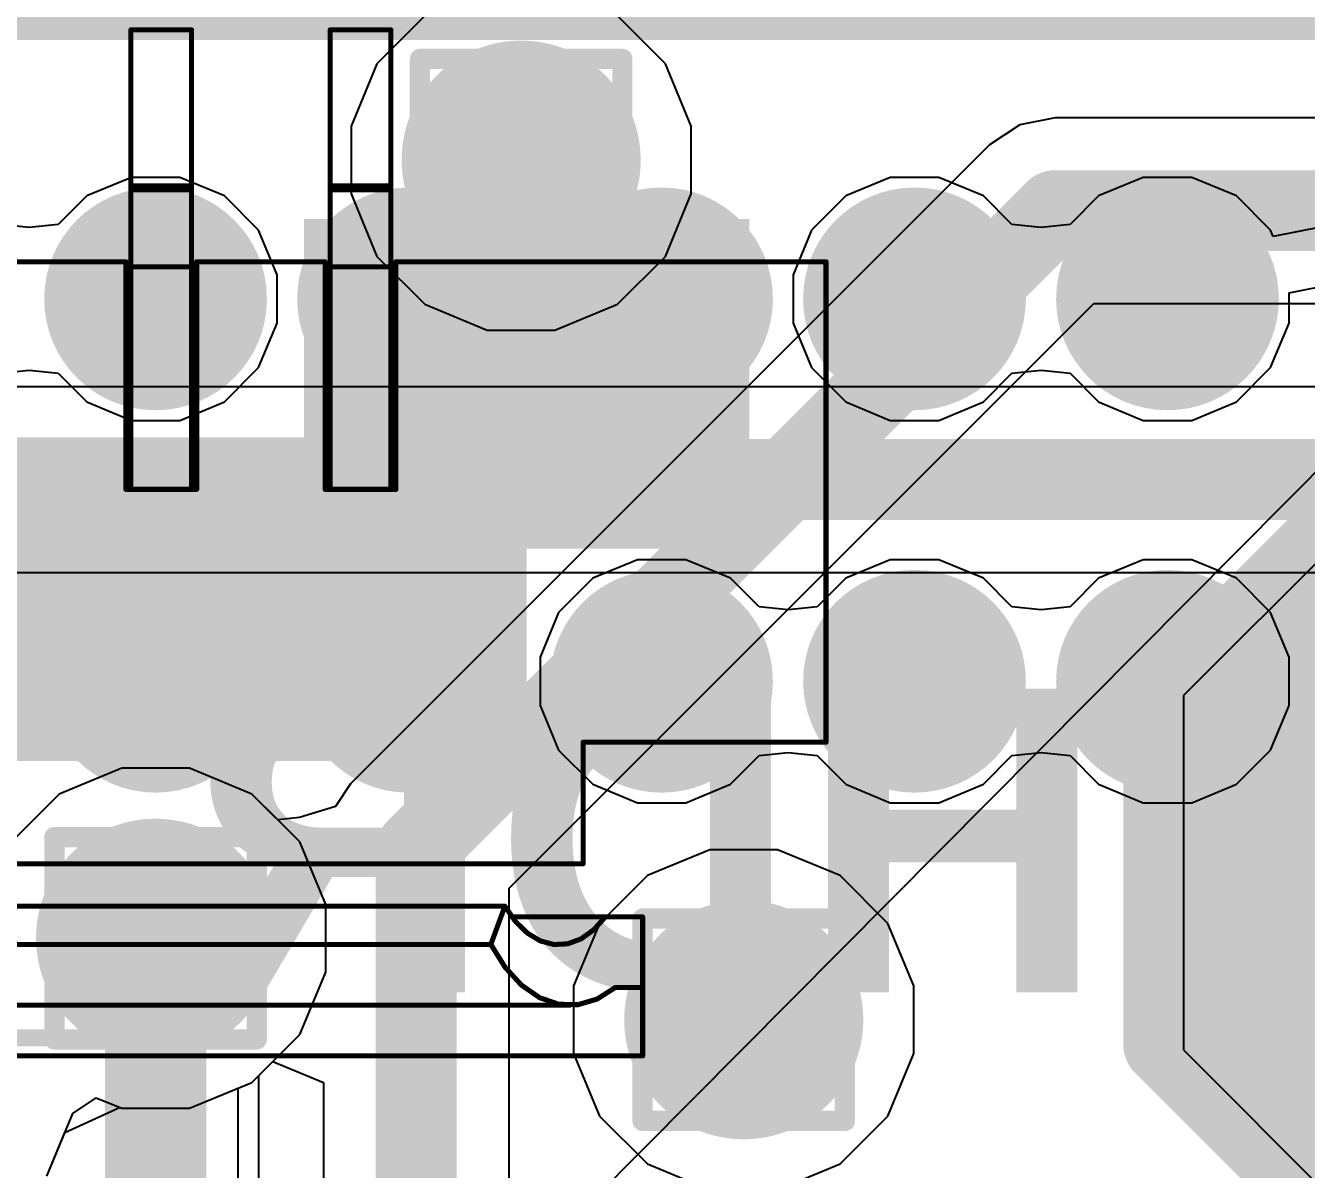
# Model space of a CAD drawing. Header units: inches. Extents: x -6 to 5433, y -4 to 5447.
# Drawn here: x 21.652 to 24.867, y 1.751 to 4.623 of the extents above; entities that cross this region are included whole.
import ezdxf

# ---------------------------------------------------------------- set-up
doc = ezdxf.new("R2010")
doc.units = ezdxf.units.IN
for name, color, linetype in [('Bottom Layer', 5, 'Continuous'), ('Bottom Overlay', 54, 'Continuous'), ('Bottom Paste', 16, 'Continuous'), ('Bottom Solder', 6, 'Continuous'), ('Drill Drawing', 1, 'Continuous'), ('Ground', 16, 'Continuous'), ('Mechanical 4', 56, 'Continuous'), ('Power', 76, 'Continuous'), ('Top Layer', 1, 'Continuous'), ('Top Overlay', 2, 'Continuous'), ('Top Paste', 8, 'Continuous'), ('Top Solder', 216, 'Continuous'), ('Via Holes', 16, 'Continuous')]:
    doc.layers.add(name, color=color, linetype=linetype)
doc.styles.add('Arial_Bold', font='', dxfattribs={"height": 0.2})
doc.styles.get('Arial_Bold').set_extended_font_data('Arial', bold=True)

# ---------------------------------------------------------------- blocks, each defined once
blk = doc.blocks.new('T__________B_20')
at = {"layer": 'Bottom Layer'}
blk.add_hatch(color=5, dxfattribs=at).paths.add_polyline_path([(0.381, 0.762), (-0.381, 0.762), (-0.762, 0.381), (-0.762, -0.381), (-0.381, -0.762), (0.381, -0.762), (0.762, -0.381), (0.762, 0.381)])
at = {"layer": 'Bottom Paste'}
blk.add_hatch(color=16, dxfattribs=at).paths.add_polyline_path([(0.381, 0.762), (-0.381, 0.762), (-0.762, 0.381), (-0.762, -0.381), (-0.381, -0.762), (0.381, -0.762), (0.762, -0.381), (0.762, 0.381)])
at = {"layer": 'Bottom Solder'}
blk.add_hatch(color=6, dxfattribs=at).paths.add_polyline_path([(0.4318, 0.8636), (-0.4318, 0.8636), (-0.8636, 0.4318), (-0.8636, -0.4318), (-0.4318, -0.8636), (0.4318, -0.8636), (0.8636, -0.4318), (0.8636, 0.4318)])
at = {"layer": 'Bottom Overlay'}
for points in [[(-0.9398, 0.4318, 0.2, 0.2, 0), (-0.4318, 0.9398, 0.2, 0.2, 0)], [(0.4318, 0.9398, 0.2, 0.2, 0), (-0.4318, 0.9398, 0.2, 0.2, 0)], [(0.9398, 0.4318, 0.2, 0.2, 0), (0.4318, 0.9398, 0.2, 0.2, 0)], [(-0.9398, -0.4318, 0.2, 0.2, 0), (-0.9398, 0.4318, 0.2, 0.2, 0)], [(0.9398, -0.4318, 0.2, 0.2, 0), (0.9398, 0.4318, 0.2, 0.2, 0)], [(-0.4318, -0.9398, 0.2, 0.2, 0), (-0.9398, -0.4318, 0.2, 0.2, 0)], [(0.4318, -0.9398, 0.2, 0.2, 0), (0.9398, -0.4318, 0.2, 0.2, 0)], [(0.4318, -0.9398, 0.2, 0.2, 0), (-0.4318, -0.9398, 0.2, 0.2, 0)]]:
    blk.add_lwpolyline(points, format="xyseb", dxfattribs=at)
for points in [[(-0.4818, 0.9398, 0.1, 0.1, 1), (-0.3818, 0.9398, 0.1, 0.1, 1)], [(-0.4818, 0.9398, 0.1, 0.1, 1), (-0.3818, 0.9398, 0.1, 0.1, 1)], [(0.3818, 0.9398, 0.1, 0.1, 1), (0.4818, 0.9398, 0.1, 0.1, 1)], [(0.3818, 0.9398, 0.1, 0.1, 1), (0.4818, 0.9398, 0.1, 0.1, 1)], [(-0.9898, 0.4318, 0.1, 0.1, 1), (-0.8898, 0.4318, 0.1, 0.1, 1)], [(-0.9898, 0.4318, 0.1, 0.1, 1), (-0.8898, 0.4318, 0.1, 0.1, 1)], [(0.8898, 0.4318, 0.1, 0.1, 1), (0.9898, 0.4318, 0.1, 0.1, 1)], [(0.8898, 0.4318, 0.1, 0.1, 1), (0.9898, 0.4318, 0.1, 0.1, 1)], [(-0.9898, -0.4318, 0.1, 0.1, 1), (-0.8898, -0.4318, 0.1, 0.1, 1)], [(-0.9898, -0.4318, 0.1, 0.1, 1), (-0.8898, -0.4318, 0.1, 0.1, 1)], [(0.8898, -0.4318, 0.1, 0.1, 1), (0.9898, -0.4318, 0.1, 0.1, 1)], [(0.8898, -0.4318, 0.1, 0.1, 1), (0.9898, -0.4318, 0.1, 0.1, 1)], [(-0.4818, -0.9398, 0.1, 0.1, 1), (-0.3818, -0.9398, 0.1, 0.1, 1)], [(-0.4818, -0.9398, 0.1, 0.1, 1), (-0.3818, -0.9398, 0.1, 0.1, 1)], [(0.3818, -0.9398, 0.1, 0.1, 1), (0.4818, -0.9398, 0.1, 0.1, 1)], [(0.3818, -0.9398, 0.1, 0.1, 1), (0.4818, -0.9398, 0.1, 0.1, 1)]]:
    blk.add_lwpolyline(points, format="xyseb", close=True, dxfattribs=at)
blk = doc.blocks.new('TL3340AF160QG_B_50')
at = {"layer": 'Bottom Solder'}
blk.add_line((0.7722, -1.9528), (-5410.5359, -5449.3121), dxfattribs=at)
blk = doc.blocks.new('ADM6_30_01_5_L_4_2_A_TR_155')
at = {"layer": 'Top Layer'}
h = blk.add_hatch(color=1, dxfattribs=at)
edge = h.paths.add_edge_path()
edge.add_arc((-9.2075, -0.79), 0.178, 0, 360)
h = blk.add_hatch(color=1, dxfattribs=at)
edge = h.paths.add_edge_path()
edge.add_arc((-8.5725, -0.79), 0.178, 0, 360)
h = blk.add_hatch(color=1, dxfattribs=at)
edge = h.paths.add_edge_path()
edge.add_arc((-7.9375, -0.79), 0.178, 0, 360)
h = blk.add_hatch(color=1, dxfattribs=at)
edge = h.paths.add_edge_path()
edge.add_arc((-7.3025, -0.79), 0.178, 0, 360)
h = blk.add_hatch(color=1, dxfattribs=at)
edge = h.paths.add_edge_path()
edge.add_arc((-6.6675, -0.79), 0.178, 0, 360)
h = blk.add_hatch(color=1, dxfattribs=at)
edge = h.paths.add_edge_path()
edge.add_arc((-9.2075, -1.75), 0.178, 0, 360)
h = blk.add_hatch(color=1, dxfattribs=at)
edge = h.paths.add_edge_path()
edge.add_arc((-8.5725, -1.75), 0.178, 0, 360)
h = blk.add_hatch(color=1, dxfattribs=at)
edge = h.paths.add_edge_path()
edge.add_arc((-7.9375, -1.75), 0.178, 0, 360)
h = blk.add_hatch(color=1, dxfattribs=at)
edge = h.paths.add_edge_path()
edge.add_arc((-7.3025, -1.75), 0.178, 0, 360)
h = blk.add_hatch(color=1, dxfattribs=at)
edge = h.paths.add_edge_path()
edge.add_arc((-6.6675, -1.75), 0.178, 0, 360)
at = {"layer": 'Top Paste'}
h = blk.add_hatch(color=8, dxfattribs=at)
edge = h.paths.add_edge_path()
edge.add_arc((-9.2075, -0.79), 0.178, 0, 360)
h = blk.add_hatch(color=8, dxfattribs=at)
edge = h.paths.add_edge_path()
edge.add_arc((-8.5725, -0.79), 0.178, 0, 360)
h = blk.add_hatch(color=8, dxfattribs=at)
edge = h.paths.add_edge_path()
edge.add_arc((-7.9375, -0.79), 0.178, 0, 360)
h = blk.add_hatch(color=8, dxfattribs=at)
edge = h.paths.add_edge_path()
edge.add_arc((-7.3025, -0.79), 0.178, 0, 360)
h = blk.add_hatch(color=8, dxfattribs=at)
edge = h.paths.add_edge_path()
edge.add_arc((-6.6675, -0.79), 0.178, 0, 360)
h = blk.add_hatch(color=8, dxfattribs=at)
edge = h.paths.add_edge_path()
edge.add_arc((-9.2075, -1.75), 0.178, 0, 360)
h = blk.add_hatch(color=8, dxfattribs=at)
edge = h.paths.add_edge_path()
edge.add_arc((-8.5725, -1.75), 0.178, 0, 360)
h = blk.add_hatch(color=8, dxfattribs=at)
edge = h.paths.add_edge_path()
edge.add_arc((-7.9375, -1.75), 0.178, 0, 360)
h = blk.add_hatch(color=8, dxfattribs=at)
edge = h.paths.add_edge_path()
edge.add_arc((-7.3025, -1.75), 0.178, 0, 360)
h = blk.add_hatch(color=8, dxfattribs=at)
edge = h.paths.add_edge_path()
edge.add_arc((-6.6675, -1.75), 0.178, 0, 360)
at = {"layer": 'Top Solder'}
h = blk.add_hatch(color=216, dxfattribs=at)
edge = h.paths.add_edge_path()
edge.add_arc((-9.2075, -0.79), 0.2796, 0, 360)
h = blk.add_hatch(color=216, dxfattribs=at)
edge = h.paths.add_edge_path()
edge.add_arc((-8.5725, -0.79), 0.2796, 0, 360)
h = blk.add_hatch(color=216, dxfattribs=at)
edge = h.paths.add_edge_path()
edge.add_arc((-7.9375, -0.79), 0.2796, 0, 360)
h = blk.add_hatch(color=216, dxfattribs=at)
edge = h.paths.add_edge_path()
edge.add_arc((-7.3025, -0.79), 0.2796, 0, 360)
h = blk.add_hatch(color=216, dxfattribs=at)
edge = h.paths.add_edge_path()
edge.add_arc((-6.6675, -0.79), 0.2796, 0, 360)
h = blk.add_hatch(color=216, dxfattribs=at)
edge = h.paths.add_edge_path()
edge.add_arc((-9.2075, -1.75), 0.2796, 0, 360)
h = blk.add_hatch(color=216, dxfattribs=at)
edge = h.paths.add_edge_path()
edge.add_arc((-8.5725, -1.75), 0.2796, 0, 360)
h = blk.add_hatch(color=216, dxfattribs=at)
edge = h.paths.add_edge_path()
edge.add_arc((-7.9375, -1.75), 0.2796, 0, 360)
h = blk.add_hatch(color=216, dxfattribs=at)
edge = h.paths.add_edge_path()
edge.add_arc((-7.3025, -1.75), 0.2796, 0, 360)
h = blk.add_hatch(color=216, dxfattribs=at)
edge = h.paths.add_edge_path()
edge.add_arc((-6.6675, -1.75), 0.2796, 0, 360)
at = {"layer": 'Top Overlay'}
blk.add_lwpolyline([(11.885, -2.5, 0.2, 0.2, 0), (-11.885, -2.5, 0.2, 0.2, 0)], format="xyseb", dxfattribs=at)

msp = doc.modelspace()

# ---------------------------------------------------------------- hatches: boundary and pattern name
at = {"layer": 'Bottom Layer'}
h = msp.add_hatch(color=5, dxfattribs=at)
edge = h.paths.add_edge_path()
edge.add_arc((22.8957, 4.2851), 0.3, 0, 360)
h = msp.add_hatch(color=5, dxfattribs=at)
edge = h.paths.add_edge_path()
edge.add_arc((21.9781, 2.3316), 0.3, 0, 360)
h = msp.add_hatch(color=5, dxfattribs=at)
edge = h.paths.add_edge_path()
edge.add_arc((23.4545, 2.1269), 0.3, 0, 360)
at = {"layer": 'Ground'}
h = msp.add_hatch(color=16, dxfattribs=at)
edge = h.paths.add_edge_path()
edge.add_arc((22.8957, 4.2851), 0.3, 0, 360)
h = msp.add_hatch(color=16, dxfattribs=at)
edge = h.paths.add_edge_path()
edge.add_arc((21.9781, 2.3316), 0.3, 0, 360)
h = msp.add_hatch(color=16, dxfattribs=at)
edge = h.paths.add_edge_path()
edge.add_arc((23.4545, 2.1269), 0.3, 0, 360)
at = {"layer": 'Power'}
h = msp.add_hatch(color=76, dxfattribs=at)
edge = h.paths.add_edge_path()
edge.add_arc((22.8957, 4.2851), 0.3, 0, 360)
h = msp.add_hatch(color=76, dxfattribs=at)
edge = h.paths.add_edge_path()
edge.add_arc((21.9781, 2.3316), 0.3, 0, 360)
h = msp.add_hatch(color=76, dxfattribs=at)
edge = h.paths.add_edge_path()
edge.add_arc((23.4545, 2.1269), 0.3, 0, 360)
at = {"layer": 'Top Layer'}
h = msp.add_hatch(color=1, dxfattribs=at)
edge = h.paths.add_edge_path()
edge.add_arc((22.8957, 4.2851), 0.3, 0, 360)
for points in [[(22.3509, 3.3096), (23.4685, 3.3096), (23.4685, 4.1373), (22.3509, 4.1373)], [(21.0809, 2.7762), (22.9097, 2.7762), (22.9097, 3.589), (21.0809, 3.589)]]:
    msp.add_hatch(color=1, dxfattribs=at).paths.add_polyline_path(points)
h = msp.add_hatch(color=1, dxfattribs=at)
edge = h.paths.add_edge_path()
edge.add_arc((21.9781, 2.3316), 0.3, 0, 360)
h = msp.add_hatch(color=1, dxfattribs=at)
edge = h.paths.add_edge_path()
edge.add_arc((23.4545, 2.1269), 0.3, 0, 360)
at = {"layer": 'Via Holes'}
h = msp.add_hatch(color=7, dxfattribs=at)
edge = h.paths.add_edge_path()
edge.add_arc((22.8957, 4.2851), 0.15, 0, 360)
h = msp.add_hatch(color=7, dxfattribs=at)
edge = h.paths.add_edge_path()
edge.add_arc((21.9781, 2.3316), 0.15, 0, 360)
h = msp.add_hatch(color=7, dxfattribs=at)
edge = h.paths.add_edge_path()
edge.add_arc((23.4545, 2.1269), 0.15, 0, 360)

# ---------------------------------------------------------------- linework, layer by layer
at = {"layer": 'Bottom Layer'}
for p, q in [((24.1473, 4.3735), (24.0717, 4.323)), ((24.2365, 4.3912), (24.1473, 4.3735)), ((24.9717, 4.3912), (24.2365, 4.3912)), ((24.0717, 4.323), (22.4677, 2.719)), ((22.8656, 2.4576), (24.333, 3.9251)), ((24.333, 3.9251), (24.9717, 3.9251)), ((25.0024, 3.3851), (24.5579, 2.9406)), ((24.5579, 2.9406), (24.5579, 2.0516)), ((21.8932, 2.7586), (21.7362, 2.6936)), ((22.063, 2.7586), (21.8932, 2.7586)), ((22.22, 2.6936), (22.063, 2.7586)), ((22.4677, 2.719), (22.4301, 2.6627)), ((21.7362, 2.6936), (21.6161, 2.5735)), ((22.2848, 2.6288), (22.22, 2.6936)), ((22.4301, 2.6627), (22.3393, 2.6348)), ((22.3393, 2.6348), (22.2848, 2.6288)), ((22.8656, 1.5933), (22.8656, 2.4576)), ((24.5579, 2.0516), (25.0024, 1.6071)), ((22.22, 1.9696), (22.2725, 2.0221)), ((22.2725, 2.0221), (22.3995, 1.9695)), ((22.063, 1.9046), (22.22, 1.9696)), ((22.3995, 1.9695), (22.3995, 1.7163)), ((21.7701, 1.8914), (21.8294, 1.931)), ((21.8294, 1.931), (21.8932, 1.9046)), ((21.8932, 1.9046), (22.063, 1.9046)), ((21.7051, 1.7345), (21.7701, 1.8914))]:
    msp.add_line(p, q, dxfattribs=at)
for points in [[(22.6325, 2.5542, 0.2032, 0.2032, 0), (24.2365, 4.1581, 0.2032, 0.2032, 0)], [(24.2365, 4.1581, 0.2032, 0.2032, 0), (25.3374, 4.1581, 0.2032, 0.2032, 0)], [(22.6325, 1.2775, 0.2032, 0.2032, 0), (22.6325, 2.5542, 0.2032, 0.2032, 0)]]:
    msp.add_lwpolyline(points, format="xyseb", dxfattribs=at)
for points in [[(24.1857, 4.1581, 0.1016, 0.1016, 1), (24.2873, 4.1581, 0.1016, 0.1016, 1)], [(24.1857, 4.1581, 0.1016, 0.1016, 1), (24.2873, 4.1581, 0.1016, 0.1016, 1)], [(22.5817, 2.5542, 0.1016, 0.1016, 1), (22.6833, 2.5542, 0.1016, 0.1016, 1)], [(22.5817, 2.5542, 0.1016, 0.1016, 1), (22.6833, 2.5542, 0.1016, 0.1016, 1)]]:
    msp.add_lwpolyline(points, format="xyseb", close=True, dxfattribs=at)
at = {"layer": 'Drill Drawing'}
for points in [[(22.6417, 4.5391, 0.0508, 0.0508, 0), (23.1497, 4.5391, 0.0508, 0.0508, 0)], [(22.6417, 4.0311, 0.0508, 0.0508, 0), (22.6417, 4.5391, 0.0508, 0.0508, 0)], [(23.1497, 4.0311, 0.0508, 0.0508, 0), (23.1497, 4.5391, 0.0508, 0.0508, 0)], [(22.7433, 4.4375, 0.0508, 0.0508, 0), (23.0481, 4.4375, 0.0508, 0.0508, 0)], [(22.7433, 4.1327, 0.0508, 0.0508, 0), (22.7433, 4.4375, 0.0508, 0.0508, 0)], [(23.0481, 4.1327, 0.0508, 0.0508, 0), (23.0481, 4.4375, 0.0508, 0.0508, 0)], [(22.7433, 4.1327, 0.0508, 0.0508, 0), (23.0481, 4.1327, 0.0508, 0.0508, 0)], [(22.6417, 4.0311, 0.0508, 0.0508, 0), (23.1497, 4.0311, 0.0508, 0.0508, 0)], [(21.7241, 2.5856, 0.0508, 0.0508, 0), (22.2321, 2.5856, 0.0508, 0.0508, 0)], [(21.7241, 2.0776, 0.0508, 0.0508, 0), (21.7241, 2.5856, 0.0508, 0.0508, 0)], [(22.2321, 2.0776, 0.0508, 0.0508, 0), (22.2321, 2.5856, 0.0508, 0.0508, 0)], [(21.8257, 2.484, 0.0508, 0.0508, 0), (22.1305, 2.484, 0.0508, 0.0508, 0)], [(21.8257, 2.1792, 0.0508, 0.0508, 0), (21.8257, 2.484, 0.0508, 0.0508, 0)], [(22.1305, 2.1792, 0.0508, 0.0508, 0), (22.1305, 2.484, 0.0508, 0.0508, 0)], [(23.2005, 2.3809, 0.0508, 0.0508, 0), (23.7085, 2.3809, 0.0508, 0.0508, 0)], [(23.2005, 1.8729, 0.0508, 0.0508, 0), (23.2005, 2.3809, 0.0508, 0.0508, 0)], [(23.7085, 1.8729, 0.0508, 0.0508, 0), (23.7085, 2.3809, 0.0508, 0.0508, 0)], [(23.3021, 2.2793, 0.0508, 0.0508, 0), (23.6069, 2.2793, 0.0508, 0.0508, 0)], [(23.3021, 1.9745, 0.0508, 0.0508, 0), (23.3021, 2.2793, 0.0508, 0.0508, 0)], [(23.6069, 1.9745, 0.0508, 0.0508, 0), (23.6069, 2.2793, 0.0508, 0.0508, 0)], [(21.8257, 2.1792, 0.0508, 0.0508, 0), (22.1305, 2.1792, 0.0508, 0.0508, 0)], [(21.7241, 2.0776, 0.0508, 0.0508, 0), (22.2321, 2.0776, 0.0508, 0.0508, 0)], [(23.3021, 1.9745, 0.0508, 0.0508, 0), (23.6069, 1.9745, 0.0508, 0.0508, 0)], [(23.2005, 1.8729, 0.0508, 0.0508, 0), (23.7085, 1.8729, 0.0508, 0.0508, 0)]]:
    msp.add_lwpolyline(points, format="xyseb", dxfattribs=at)
for points in [[(22.629, 4.5391, 0.0254, 0.0254, 1), (22.6544, 4.5391, 0.0254, 0.0254, 1)], [(22.629, 4.5391, 0.0254, 0.0254, 1), (22.6544, 4.5391, 0.0254, 0.0254, 1)], [(23.137, 4.5391, 0.0254, 0.0254, 1), (23.1624, 4.5391, 0.0254, 0.0254, 1)], [(23.137, 4.5391, 0.0254, 0.0254, 1), (23.1624, 4.5391, 0.0254, 0.0254, 1)], [(22.7306, 4.4375, 0.0254, 0.0254, 1), (22.756, 4.4375, 0.0254, 0.0254, 1)], [(22.7306, 4.4375, 0.0254, 0.0254, 1), (22.756, 4.4375, 0.0254, 0.0254, 1)], [(23.0354, 4.4375, 0.0254, 0.0254, 1), (23.0608, 4.4375, 0.0254, 0.0254, 1)], [(23.0354, 4.4375, 0.0254, 0.0254, 1), (23.0608, 4.4375, 0.0254, 0.0254, 1)], [(22.7306, 4.1327, 0.0254, 0.0254, 1), (22.756, 4.1327, 0.0254, 0.0254, 1)], [(22.7306, 4.1327, 0.0254, 0.0254, 1), (22.756, 4.1327, 0.0254, 0.0254, 1)], [(23.0354, 4.1327, 0.0254, 0.0254, 1), (23.0608, 4.1327, 0.0254, 0.0254, 1)], [(23.0354, 4.1327, 0.0254, 0.0254, 1), (23.0608, 4.1327, 0.0254, 0.0254, 1)], [(22.629, 4.0311, 0.0254, 0.0254, 1), (22.6544, 4.0311, 0.0254, 0.0254, 1)], [(22.629, 4.0311, 0.0254, 0.0254, 1), (22.6544, 4.0311, 0.0254, 0.0254, 1)], [(23.137, 4.0311, 0.0254, 0.0254, 1), (23.1624, 4.0311, 0.0254, 0.0254, 1)], [(23.137, 4.0311, 0.0254, 0.0254, 1), (23.1624, 4.0311, 0.0254, 0.0254, 1)], [(21.7114, 2.5856, 0.0254, 0.0254, 1), (21.7368, 2.5856, 0.0254, 0.0254, 1)], [(21.7114, 2.5856, 0.0254, 0.0254, 1), (21.7368, 2.5856, 0.0254, 0.0254, 1)], [(22.2194, 2.5856, 0.0254, 0.0254, 1), (22.2448, 2.5856, 0.0254, 0.0254, 1)], [(22.2194, 2.5856, 0.0254, 0.0254, 1), (22.2448, 2.5856, 0.0254, 0.0254, 1)], [(21.813, 2.484, 0.0254, 0.0254, 1), (21.8384, 2.484, 0.0254, 0.0254, 1)], [(21.813, 2.484, 0.0254, 0.0254, 1), (21.8384, 2.484, 0.0254, 0.0254, 1)], [(22.1178, 2.484, 0.0254, 0.0254, 1), (22.1432, 2.484, 0.0254, 0.0254, 1)], [(22.1178, 2.484, 0.0254, 0.0254, 1), (22.1432, 2.484, 0.0254, 0.0254, 1)], [(23.1878, 2.3809, 0.0254, 0.0254, 1), (23.2132, 2.3809, 0.0254, 0.0254, 1)], [(23.1878, 2.3809, 0.0254, 0.0254, 1), (23.2132, 2.3809, 0.0254, 0.0254, 1)], [(23.6958, 2.3809, 0.0254, 0.0254, 1), (23.7212, 2.3809, 0.0254, 0.0254, 1)], [(23.6958, 2.3809, 0.0254, 0.0254, 1), (23.7212, 2.3809, 0.0254, 0.0254, 1)], [(23.2894, 2.2793, 0.0254, 0.0254, 1), (23.3148, 2.2793, 0.0254, 0.0254, 1)], [(23.2894, 2.2793, 0.0254, 0.0254, 1), (23.3148, 2.2793, 0.0254, 0.0254, 1)], [(23.5942, 2.2793, 0.0254, 0.0254, 1), (23.6196, 2.2793, 0.0254, 0.0254, 1)], [(23.5942, 2.2793, 0.0254, 0.0254, 1), (23.6196, 2.2793, 0.0254, 0.0254, 1)], [(21.813, 2.1792, 0.0254, 0.0254, 1), (21.8384, 2.1792, 0.0254, 0.0254, 1)], [(21.813, 2.1792, 0.0254, 0.0254, 1), (21.8384, 2.1792, 0.0254, 0.0254, 1)], [(22.1178, 2.1792, 0.0254, 0.0254, 1), (22.1432, 2.1792, 0.0254, 0.0254, 1)], [(22.1178, 2.1792, 0.0254, 0.0254, 1), (22.1432, 2.1792, 0.0254, 0.0254, 1)], [(21.7114, 2.0776, 0.0254, 0.0254, 1), (21.7368, 2.0776, 0.0254, 0.0254, 1)], [(21.7114, 2.0776, 0.0254, 0.0254, 1), (21.7368, 2.0776, 0.0254, 0.0254, 1)], [(22.2194, 2.0776, 0.0254, 0.0254, 1), (22.2448, 2.0776, 0.0254, 0.0254, 1)], [(22.2194, 2.0776, 0.0254, 0.0254, 1), (22.2448, 2.0776, 0.0254, 0.0254, 1)], [(23.2894, 1.9745, 0.0254, 0.0254, 1), (23.3148, 1.9745, 0.0254, 0.0254, 1)], [(23.2894, 1.9745, 0.0254, 0.0254, 1), (23.3148, 1.9745, 0.0254, 0.0254, 1)], [(23.5942, 1.9745, 0.0254, 0.0254, 1), (23.6196, 1.9745, 0.0254, 0.0254, 1)], [(23.5942, 1.9745, 0.0254, 0.0254, 1), (23.6196, 1.9745, 0.0254, 0.0254, 1)], [(23.1878, 1.8729, 0.0254, 0.0254, 1), (23.2132, 1.8729, 0.0254, 0.0254, 1)], [(23.1878, 1.8729, 0.0254, 0.0254, 1), (23.2132, 1.8729, 0.0254, 0.0254, 1)], [(23.6958, 1.8729, 0.0254, 0.0254, 1), (23.7212, 1.8729, 0.0254, 0.0254, 1)], [(23.6958, 1.8729, 0.0254, 0.0254, 1), (23.7212, 1.8729, 0.0254, 0.0254, 1)]]:
    msp.add_lwpolyline(points, format="xyseb", close=True, dxfattribs=at)
at = {"layer": 'Ground'}
for p, q in [((24.9961, 3.7159), (20.5492, 3.7159)), ((20.6458, 3.2498), (31.7415, 3.2498)), ((21.8932, 2.7586), (21.7362, 2.6936)), ((22.063, 2.7586), (21.8932, 2.7586)), ((22.22, 2.6936), (22.063, 2.7586)), ((21.7362, 2.6936), (21.6161, 2.5735)), ((22.3401, 2.5735), (22.22, 2.6936)), ((22.4051, 2.4165), (22.3401, 2.5735)), ((22.4051, 2.2467), (22.4051, 2.4165)), ((22.3401, 2.0897), (22.4051, 2.2467)), ((22.22, 1.9696), (22.3401, 2.0897)), ((22.063, 1.9046), (22.22, 1.9696)), ((21.7505, 1.844), (21.8874, 1.907)), ((21.8874, 1.907), (21.8932, 1.9046)), ((21.8932, 1.9046), (22.063, 1.9046)), ((21.7051, 1.7345), (21.7505, 1.844))]:
    msp.add_line(p, q, dxfattribs=at)
msp.add_lwpolyline([(20.5492, 3.4829, 0.2032, 0.2032, 0), (32.1072, 3.4829, 0.2032, 0.2032, 0)], format="xyseb", dxfattribs=at)
at = {"layer": 'Mechanical 4'}
for points in [[(21.9162, 4.612, 0.0127, 0.0127, 0), (22.0686, 4.612, 0.0127, 0.0127, 0)], [(21.9162, 3.4585, 0.0127, 0.0127, 0), (21.9162, 4.612, 0.0127, 0.0127, 0)], [(22.0686, 3.4585, 0.0127, 0.0127, 0), (22.0686, 4.612, 0.0127, 0.0127, 0)], [(22.4164, 3.4585, 0.0127, 0.0127, 0), (22.4164, 4.612, 0.0127, 0.0127, 0)], [(22.4164, 4.612, 0.0127, 0.0127, 0), (22.5688, 4.612, 0.0127, 0.0127, 0)], [(22.5688, 3.4585, 0.0127, 0.0127, 0), (22.5688, 4.612, 0.0127, 0.0127, 0)], [(21.9162, 4.2206, 0.0127, 0.0127, 0), (22.0686, 4.2206, 0.0127, 0.0127, 0)], [(21.9162, 4.2102, 0.0127, 0.0127, 0), (22.0686, 4.2102, 0.0127, 0.0127, 0)], [(22.4164, 4.2206, 0.0127, 0.0127, 0), (22.5688, 4.2206, 0.0127, 0.0127, 0)], [(22.4164, 4.2102, 0.0127, 0.0127, 0), (22.5688, 4.2102, 0.0127, 0.0127, 0)], [(21.5812, 4.03, 0.0127, 0.0127, 0), (21.9035, 4.03, 0.0127, 0.0127, 0)], [(21.9035, 3.4585, 0.0127, 0.0127, 0), (21.9035, 4.03, 0.0127, 0.0127, 0)], [(21.9162, 4.0169, 0.0127, 0.0127, 0), (22.0686, 4.0169, 0.0127, 0.0127, 0)], [(22.0813, 4.03, 0.0127, 0.0127, 0), (22.4037, 4.03, 0.0127, 0.0127, 0)], [(22.0813, 3.4585, 0.0127, 0.0127, 0), (22.0813, 4.03, 0.0127, 0.0127, 0)], [(22.4037, 3.4585, 0.0127, 0.0127, 0), (22.4037, 4.03, 0.0127, 0.0127, 0)], [(22.4164, 4.0169, 0.0127, 0.0127, 0), (22.5688, 4.0169, 0.0127, 0.0127, 0)], [(22.5815, 4.03, 0.0127, 0.0127, 0), (23.661, 4.03, 0.0127, 0.0127, 0)], [(22.5815, 3.4585, 0.0127, 0.0127, 0), (22.5815, 4.03, 0.0127, 0.0127, 0)], [(23.661, 2.8235, 0.0127, 0.0127, 0), (23.661, 4.03, 0.0127, 0.0127, 0)], [(21.9035, 3.4585, 0.0127, 0.0127, 0), (22.0813, 3.4585, 0.0127, 0.0127, 0)], [(22.4037, 3.4585, 0.0127, 0.0127, 0), (22.5815, 3.4585, 0.0127, 0.0127, 0)], [(23.0514, 2.8235, 0.0127, 0.0127, 0), (23.661, 2.8235, 0.0127, 0.0127, 0)], [(23.0514, 2.5187, 0.0127, 0.0127, 0), (23.0514, 2.8235, 0.0127, 0.0127, 0)], [(19.3559, 2.5187, 0.0127, 0.0127, 0), (23.0514, 2.5187, 0.0127, 0.0127, 0)], [(20.6612, 2.412, 0.0127, 0.0127, 0), (22.8549, 2.412, 0.0127, 0.0127, 0)], [(22.8197, 2.316, 0.0127, 0.0127, 0), (22.8549, 2.412, 0.0127, 0.0127, 0)], [(22.8549, 2.412, 0.0127, 0.0127, 0), (22.8814, 2.3737, 0.0127, 0.0127, 0)], [(22.8726, 2.385, 0.0127, 0.0127, 0), (23.2007, 2.385, 0.0127, 0.0127, 0)], [(22.8814, 2.3737, 0.0127, 0.0127, 0), (22.9114, 2.3444, 0.0127, 0.0127, 0)], [(23.0779, 2.3527, 0.0127, 0.0127, 0), (23.1069, 2.385, 0.0127, 0.0127, 0)], [(23.2007, 2.0361, 0.0127, 0.0127, 0), (23.2007, 2.385, 0.0127, 0.0127, 0)], [(22.9114, 2.3444, 0.0127, 0.0127, 0), (22.9439, 2.3248, 0.0127, 0.0127, 0)], [(23.0461, 2.3299, 0.0127, 0.0127, 0), (23.0779, 2.3527, 0.0127, 0.0127, 0)], [(20.6612, 2.316, 0.0127, 0.0127, 0), (22.8197, 2.316, 0.0127, 0.0127, 0)], [(22.8197, 2.316, 0.0127, 0.0127, 0), (22.8555, 2.2587, 0.0127, 0.0127, 0)], [(22.9439, 2.3248, 0.0127, 0.0127, 0), (22.978, 2.3158, 0.0127, 0.0127, 0)], [(22.978, 2.3158, 0.0127, 0.0127, 0), (23.0124, 2.3175, 0.0127, 0.0127, 0)], [(23.0124, 2.3175, 0.0127, 0.0127, 0), (23.0461, 2.3299, 0.0127, 0.0127, 0)], [(22.8555, 2.2587, 0.0127, 0.0127, 0), (22.8967, 2.2137, 0.0127, 0.0127, 0)], [(22.8967, 2.2137, 0.0127, 0.0127, 0), (22.942, 2.1824, 0.0127, 0.0127, 0)], [(22.942, 2.1824, 0.0127, 0.0127, 0), (22.9897, 2.1659, 0.0127, 0.0127, 0)], [(23.0865, 2.1789, 0.0127, 0.0127, 0), (23.1322, 2.208, 0.0127, 0.0127, 0)], [(23.1322, 2.208, 0.0127, 0.0127, 0), (23.2007, 2.208, 0.0127, 0.0127, 0)], [(20.6612, 2.1633, 0.0127, 0.0127, 0), (23.0178, 2.1633, 0.0127, 0.0127, 0)], [(22.9897, 2.1659, 0.0127, 0.0127, 0), (23.0384, 2.1647, 0.0127, 0.0127, 0)], [(23.0384, 2.1647, 0.0127, 0.0127, 0), (23.0865, 2.1789, 0.0127, 0.0127, 0)], [(19.3738, 2.0361, 0.0127, 0.0127, 0), (23.2007, 2.0361, 0.0127, 0.0127, 0)]]:
    msp.add_lwpolyline(points, format="xyseb", dxfattribs=at)
for points in [[(21.9131, 4.612, 0.00635, 0.00635, 1), (21.9194, 4.612, 0.00635, 0.00635, 1)], [(21.9131, 4.612, 0.00635, 0.00635, 1), (21.9194, 4.612, 0.00635, 0.00635, 1)], [(22.0655, 4.612, 0.00635, 0.00635, 1), (22.0718, 4.612, 0.00635, 0.00635, 1)], [(22.0655, 4.612, 0.00635, 0.00635, 1), (22.0718, 4.612, 0.00635, 0.00635, 1)], [(22.4132, 4.612, 0.00635, 0.00635, 1), (22.4195, 4.612, 0.00635, 0.00635, 1)], [(22.4132, 4.612, 0.00635, 0.00635, 1), (22.4195, 4.612, 0.00635, 0.00635, 1)], [(22.5656, 4.612, 0.00635, 0.00635, 1), (22.5719, 4.612, 0.00635, 0.00635, 1)], [(22.5656, 4.612, 0.00635, 0.00635, 1), (22.5719, 4.612, 0.00635, 0.00635, 1)], [(21.9131, 4.2206, 0.00635, 0.00635, 1), (21.9194, 4.2206, 0.00635, 0.00635, 1)], [(21.9131, 4.2102, 0.00635, 0.00635, 1), (21.9194, 4.2102, 0.00635, 0.00635, 1)], [(22.0655, 4.2206, 0.00635, 0.00635, 1), (22.0718, 4.2206, 0.00635, 0.00635, 1)], [(22.0655, 4.2102, 0.00635, 0.00635, 1), (22.0718, 4.2102, 0.00635, 0.00635, 1)], [(22.4132, 4.2206, 0.00635, 0.00635, 1), (22.4195, 4.2206, 0.00635, 0.00635, 1)], [(22.4132, 4.2102, 0.00635, 0.00635, 1), (22.4195, 4.2102, 0.00635, 0.00635, 1)], [(22.5656, 4.2206, 0.00635, 0.00635, 1), (22.5719, 4.2206, 0.00635, 0.00635, 1)], [(22.5656, 4.2102, 0.00635, 0.00635, 1), (22.5719, 4.2102, 0.00635, 0.00635, 1)], [(21.9004, 4.03, 0.00635, 0.00635, 1), (21.9067, 4.03, 0.00635, 0.00635, 1)], [(21.9004, 4.03, 0.00635, 0.00635, 1), (21.9067, 4.03, 0.00635, 0.00635, 1)], [(21.9131, 4.0169, 0.00635, 0.00635, 1), (21.9194, 4.0169, 0.00635, 0.00635, 1)], [(22.0655, 4.0169, 0.00635, 0.00635, 1), (22.0718, 4.0169, 0.00635, 0.00635, 1)], [(22.0782, 4.03, 0.00635, 0.00635, 1), (22.0845, 4.03, 0.00635, 0.00635, 1)], [(22.0782, 4.03, 0.00635, 0.00635, 1), (22.0845, 4.03, 0.00635, 0.00635, 1)], [(22.4005, 4.03, 0.00635, 0.00635, 1), (22.4068, 4.03, 0.00635, 0.00635, 1)], [(22.4005, 4.03, 0.00635, 0.00635, 1), (22.4068, 4.03, 0.00635, 0.00635, 1)], [(22.4132, 4.0169, 0.00635, 0.00635, 1), (22.4195, 4.0169, 0.00635, 0.00635, 1)], [(22.5656, 4.0169, 0.00635, 0.00635, 1), (22.5719, 4.0169, 0.00635, 0.00635, 1)], [(22.5783, 4.03, 0.00635, 0.00635, 1), (22.5846, 4.03, 0.00635, 0.00635, 1)], [(22.5783, 4.03, 0.00635, 0.00635, 1), (22.5846, 4.03, 0.00635, 0.00635, 1)], [(23.6578, 4.03, 0.00635, 0.00635, 1), (23.6641, 4.03, 0.00635, 0.00635, 1)], [(23.6578, 4.03, 0.00635, 0.00635, 1), (23.6641, 4.03, 0.00635, 0.00635, 1)], [(21.9004, 3.4585, 0.00635, 0.00635, 1), (21.9067, 3.4585, 0.00635, 0.00635, 1)], [(21.9004, 3.4585, 0.00635, 0.00635, 1), (21.9067, 3.4585, 0.00635, 0.00635, 1)], [(21.9131, 3.4585, 0.00635, 0.00635, 1), (21.9194, 3.4585, 0.00635, 0.00635, 1)], [(22.0655, 3.4585, 0.00635, 0.00635, 1), (22.0718, 3.4585, 0.00635, 0.00635, 1)], [(22.0782, 3.4585, 0.00635, 0.00635, 1), (22.0845, 3.4585, 0.00635, 0.00635, 1)], [(22.0782, 3.4585, 0.00635, 0.00635, 1), (22.0845, 3.4585, 0.00635, 0.00635, 1)], [(22.4005, 3.4585, 0.00635, 0.00635, 1), (22.4068, 3.4585, 0.00635, 0.00635, 1)], [(22.4005, 3.4585, 0.00635, 0.00635, 1), (22.4068, 3.4585, 0.00635, 0.00635, 1)], [(22.4132, 3.4585, 0.00635, 0.00635, 1), (22.4195, 3.4585, 0.00635, 0.00635, 1)], [(22.5656, 3.4585, 0.00635, 0.00635, 1), (22.5719, 3.4585, 0.00635, 0.00635, 1)], [(22.5783, 3.4585, 0.00635, 0.00635, 1), (22.5846, 3.4585, 0.00635, 0.00635, 1)], [(22.5783, 3.4585, 0.00635, 0.00635, 1), (22.5846, 3.4585, 0.00635, 0.00635, 1)], [(23.0482, 2.8235, 0.00635, 0.00635, 1), (23.0545, 2.8235, 0.00635, 0.00635, 1)], [(23.0482, 2.8235, 0.00635, 0.00635, 1), (23.0545, 2.8235, 0.00635, 0.00635, 1)], [(23.6578, 2.8235, 0.00635, 0.00635, 1), (23.6641, 2.8235, 0.00635, 0.00635, 1)], [(23.6578, 2.8235, 0.00635, 0.00635, 1), (23.6641, 2.8235, 0.00635, 0.00635, 1)], [(23.0482, 2.5187, 0.00635, 0.00635, 1), (23.0545, 2.5187, 0.00635, 0.00635, 1)], [(23.0482, 2.5187, 0.00635, 0.00635, 1), (23.0545, 2.5187, 0.00635, 0.00635, 1)], [(22.8518, 2.412, 0.00635, 0.00635, 1), (22.8581, 2.412, 0.00635, 0.00635, 1)], [(22.8518, 2.412, 0.00635, 0.00635, 1), (22.8581, 2.412, 0.00635, 0.00635, 1)], [(22.8518, 2.412, 0.00635, 0.00635, 1), (22.8581, 2.412, 0.00635, 0.00635, 1)], [(22.8694, 2.385, 0.00635, 0.00635, 1), (22.8757, 2.385, 0.00635, 0.00635, 1)], [(22.8782, 2.3737, 0.00635, 0.00635, 1), (22.8846, 2.3737, 0.00635, 0.00635, 1)], [(22.8782, 2.3737, 0.00635, 0.00635, 1), (22.8846, 2.3737, 0.00635, 0.00635, 1)], [(23.1037, 2.385, 0.00635, 0.00635, 1), (23.1101, 2.385, 0.00635, 0.00635, 1)], [(23.1976, 2.385, 0.00635, 0.00635, 1), (23.2039, 2.385, 0.00635, 0.00635, 1)], [(23.1976, 2.385, 0.00635, 0.00635, 1), (23.2039, 2.385, 0.00635, 0.00635, 1)], [(22.9082, 2.3444, 0.00635, 0.00635, 1), (22.9146, 2.3444, 0.00635, 0.00635, 1)], [(22.9082, 2.3444, 0.00635, 0.00635, 1), (22.9146, 2.3444, 0.00635, 0.00635, 1)], [(23.0748, 2.3527, 0.00635, 0.00635, 1), (23.0811, 2.3527, 0.00635, 0.00635, 1)], [(23.0748, 2.3527, 0.00635, 0.00635, 1), (23.0811, 2.3527, 0.00635, 0.00635, 1)], [(22.8166, 2.316, 0.00635, 0.00635, 1), (22.8229, 2.316, 0.00635, 0.00635, 1)], [(22.8166, 2.316, 0.00635, 0.00635, 1), (22.8229, 2.316, 0.00635, 0.00635, 1)], [(22.8166, 2.316, 0.00635, 0.00635, 1), (22.8229, 2.316, 0.00635, 0.00635, 1)], [(22.9408, 2.3248, 0.00635, 0.00635, 1), (22.9471, 2.3248, 0.00635, 0.00635, 1)], [(22.9408, 2.3248, 0.00635, 0.00635, 1), (22.9471, 2.3248, 0.00635, 0.00635, 1)], [(22.9748, 2.3158, 0.00635, 0.00635, 1), (22.9812, 2.3158, 0.00635, 0.00635, 1)], [(22.9748, 2.3158, 0.00635, 0.00635, 1), (22.9812, 2.3158, 0.00635, 0.00635, 1)], [(23.0092, 2.3175, 0.00635, 0.00635, 1), (23.0156, 2.3175, 0.00635, 0.00635, 1)], [(23.0092, 2.3175, 0.00635, 0.00635, 1), (23.0156, 2.3175, 0.00635, 0.00635, 1)], [(23.0429, 2.3299, 0.00635, 0.00635, 1), (23.0493, 2.3299, 0.00635, 0.00635, 1)], [(23.0429, 2.3299, 0.00635, 0.00635, 1), (23.0493, 2.3299, 0.00635, 0.00635, 1)], [(22.8523, 2.2587, 0.00635, 0.00635, 1), (22.8587, 2.2587, 0.00635, 0.00635, 1)], [(22.8523, 2.2587, 0.00635, 0.00635, 1), (22.8587, 2.2587, 0.00635, 0.00635, 1)], [(22.8935, 2.2137, 0.00635, 0.00635, 1), (22.8999, 2.2137, 0.00635, 0.00635, 1)], [(22.8935, 2.2137, 0.00635, 0.00635, 1), (22.8999, 2.2137, 0.00635, 0.00635, 1)], [(22.9388, 2.1824, 0.00635, 0.00635, 1), (22.9451, 2.1824, 0.00635, 0.00635, 1)], [(22.9388, 2.1824, 0.00635, 0.00635, 1), (22.9451, 2.1824, 0.00635, 0.00635, 1)], [(23.129, 2.208, 0.00635, 0.00635, 1), (23.1354, 2.208, 0.00635, 0.00635, 1)], [(23.129, 2.208, 0.00635, 0.00635, 1), (23.1354, 2.208, 0.00635, 0.00635, 1)], [(23.1976, 2.208, 0.00635, 0.00635, 1), (23.2039, 2.208, 0.00635, 0.00635, 1)], [(22.9866, 2.1659, 0.00635, 0.00635, 1), (22.9929, 2.1659, 0.00635, 0.00635, 1)], [(22.9866, 2.1659, 0.00635, 0.00635, 1), (22.9929, 2.1659, 0.00635, 0.00635, 1)], [(23.0146, 2.1633, 0.00635, 0.00635, 1), (23.021, 2.1633, 0.00635, 0.00635, 1)], [(23.0353, 2.1647, 0.00635, 0.00635, 1), (23.0416, 2.1647, 0.00635, 0.00635, 1)], [(23.0353, 2.1647, 0.00635, 0.00635, 1), (23.0416, 2.1647, 0.00635, 0.00635, 1)], [(23.0833, 2.1789, 0.00635, 0.00635, 1), (23.0896, 2.1789, 0.00635, 0.00635, 1)], [(23.0833, 2.1789, 0.00635, 0.00635, 1), (23.0896, 2.1789, 0.00635, 0.00635, 1)], [(23.1976, 2.0361, 0.00635, 0.00635, 1), (23.2039, 2.0361, 0.00635, 0.00635, 1)], [(23.1976, 2.0361, 0.00635, 0.00635, 1), (23.2039, 2.0361, 0.00635, 0.00635, 1)]]:
    msp.add_lwpolyline(points, format="xyseb", close=True, dxfattribs=at)
at = {"layer": 'Power'}
for p, q in [((22.6538, 4.6471), (22.5337, 4.527)), ((23.2577, 4.527), (23.1375, 4.6471)), ((22.5337, 4.527), (22.4687, 4.3701)), ((23.3227, 4.3701), (23.2577, 4.527)), ((22.4687, 4.3701), (22.4687, 4.2002)), ((23.3227, 4.2002), (23.3227, 4.3701)), ((22.4687, 4.2002), (22.5337, 4.0433)), ((23.2577, 4.0433), (23.3227, 4.2002)), ((22.5337, 4.0433), (22.6538, 3.9232)), ((23.1375, 3.9232), (23.2577, 4.0433)), ((22.6538, 3.9232), (22.8107, 3.8581)), ((22.9806, 3.8581), (23.1375, 3.9232)), ((22.8107, 3.8581), (22.9806, 3.8581)), ((21.8932, 2.7586), (21.7362, 2.6936)), ((22.063, 2.7586), (21.8932, 2.7586)), ((22.22, 2.6936), (22.063, 2.7586)), ((21.7362, 2.6936), (21.6161, 2.5735)), ((22.3401, 2.5735), (22.22, 2.6936)), ((22.4051, 2.4165), (22.3401, 2.5735)), ((23.3695, 2.5539), (23.2126, 2.4889)), ((23.5394, 2.5539), (23.3695, 2.5539)), ((23.6963, 2.4889), (23.5394, 2.5539)), ((23.2126, 2.4889), (23.0925, 2.3688)), ((23.8165, 2.3688), (23.6963, 2.4889)), ((22.4051, 2.2467), (22.4051, 2.4165)), ((23.0925, 2.3688), (23.0275, 2.2118)), ((23.8815, 2.2118), (23.8165, 2.3688)), ((22.3401, 2.0897), (22.4051, 2.2467)), ((23.0275, 2.2118), (23.0275, 2.042)), ((23.8815, 2.042), (23.8815, 2.2118)), ((22.2371, 1.9867), (22.3401, 2.0897)), ((23.0275, 2.042), (23.0925, 1.885)), ((23.8165, 1.885), (23.8815, 2.042)), ((22.2371, 1.2772), (22.2371, 1.9867)), ((23.0925, 1.885), (23.2126, 1.7649)), ((23.6963, 1.7649), (23.8165, 1.885)), ((23.2126, 1.7649), (23.3695, 1.6999)), ((23.5394, 1.6999), (23.6963, 1.7649))]:
    msp.add_line(p, q, dxfattribs=at)
msp.add_lwpolyline([(21.9781, 1.2772, 0.254, 0.254, 0), (21.9781, 2.3316, 0.254, 0.254, 0)], format="xyseb", dxfattribs=at)
msp.add_lwpolyline([(21.9146, 2.3316, 0.127, 0.127, 1), (22.0416, 2.3316, 0.127, 0.127, 1)], format="xyseb", close=True, dxfattribs=at)
at = {"layer": 'Top Layer'}
for p, q in [((21.9174, 4.2417), (21.8053, 4.1953)), ((22.0388, 4.2417), (21.9174, 4.2417)), ((22.1509, 4.1953), (22.0388, 4.2417)), ((23.8224, 4.2417), (23.7103, 4.1953)), ((23.9438, 4.2417), (23.8224, 4.2417)), ((24.0559, 4.1953), (23.9438, 4.2417)), ((24.4574, 4.2417), (24.3453, 4.1953)), ((24.5788, 4.2417), (24.4574, 4.2417)), ((24.6909, 4.1953), (24.5788, 4.2417)), ((21.8053, 4.1953), (21.7334, 4.1234)), ((22.2367, 4.1095), (22.1509, 4.1953)), ((23.7103, 4.1953), (23.6245, 4.1095)), ((24.1278, 4.1234), (24.0559, 4.1953)), ((24.3453, 4.1953), (24.2734, 4.1234)), ((24.7767, 4.1095), (24.6909, 4.1953)), ((21.6606, 4.1157), (21.5878, 4.1234)), ((21.7334, 4.1234), (21.6606, 4.1157)), ((24.2006, 4.1157), (24.1278, 4.1234)), ((24.2734, 4.1234), (24.2006, 4.1157)), ((24.9104, 4.1186), (24.7834, 4.0933)), ((22.2831, 3.9974), (22.2367, 4.1095)), ((23.6245, 4.1095), (23.5781, 3.9974)), ((24.7834, 4.0933), (24.7767, 4.1095)), ((22.2831, 3.8761), (22.2831, 3.9974)), ((23.5781, 3.9974), (23.5781, 3.8761)), ((24.8231, 3.952), (24.9501, 3.9773)), ((24.8231, 3.8761), (24.8231, 3.952)), ((22.2367, 3.764), (22.2831, 3.8761)), ((23.5781, 3.8761), (23.6245, 3.764)), ((24.7767, 3.764), (24.8231, 3.8761)), ((22.1509, 3.6782), (22.2367, 3.764)), ((23.6245, 3.764), (23.7103, 3.6782)), ((24.6909, 3.6782), (24.7767, 3.764)), ((21.5878, 3.7501), (21.6606, 3.7578)), ((21.6606, 3.7578), (21.7334, 3.7501)), ((21.7334, 3.7501), (21.8053, 3.6782)), ((24.0559, 3.6782), (24.1278, 3.7501)), ((24.1278, 3.7501), (24.2006, 3.7578)), ((24.2006, 3.7578), (24.2734, 3.7501)), ((24.2734, 3.7501), (24.3453, 3.6782)), ((21.8053, 3.6782), (21.9174, 3.6317)), ((22.0388, 3.6317), (22.1509, 3.6782)), ((23.7103, 3.6782), (23.8224, 3.6317)), ((23.9438, 3.6317), (24.0559, 3.6782)), ((24.3453, 3.6782), (24.4574, 3.6317)), ((24.5788, 3.6317), (24.6909, 3.6782)), ((21.9174, 3.6317), (22.0388, 3.6317)), ((23.8224, 3.6317), (23.9438, 3.6317)), ((24.4574, 3.6317), (24.5788, 3.6317)), ((23.1874, 3.2817), (23.0753, 3.2353)), ((23.3088, 3.2817), (23.1874, 3.2817)), ((23.4209, 3.2353), (23.3088, 3.2817)), ((23.8224, 3.2817), (23.7103, 3.2353)), ((23.9438, 3.2817), (23.8224, 3.2817)), ((24.0559, 3.2353), (23.9438, 3.2817)), ((24.4574, 3.2817), (24.3453, 3.2353)), ((24.5788, 3.2817), (24.4574, 3.2817)), ((24.6909, 3.2353), (24.5788, 3.2817)), ((23.0753, 3.2353), (22.9895, 3.1495)), ((23.4928, 3.1634), (23.4209, 3.2353)), ((23.7103, 3.2353), (23.6384, 3.1634)), ((24.1278, 3.1634), (24.0559, 3.2353)), ((24.3453, 3.2353), (24.2734, 3.1634)), ((24.7767, 3.1495), (24.6909, 3.2353)), ((23.5656, 3.1557), (23.4928, 3.1634)), ((23.6384, 3.1634), (23.5656, 3.1557)), ((24.2006, 3.1557), (24.1278, 3.1634)), ((24.2734, 3.1634), (24.2006, 3.1557)), ((22.9895, 3.1495), (22.9431, 3.0374)), ((24.8231, 3.0374), (24.7767, 3.1495)), ((22.9431, 3.0374), (22.9431, 2.9161)), ((24.8231, 2.9161), (24.8231, 3.0374)), ((22.9431, 2.9161), (22.9895, 2.804)), ((24.7767, 2.804), (24.8231, 2.9161)), ((22.9895, 2.804), (23.0753, 2.7182)), ((23.4928, 2.7901), (23.5656, 2.7978)), ((23.5656, 2.7978), (23.6384, 2.7901)), ((24.1278, 2.7901), (24.2006, 2.7978)), ((24.2006, 2.7978), (24.2734, 2.7901)), ((24.6909, 2.7182), (24.7767, 2.804)), ((23.4209, 2.7182), (23.4928, 2.7901)), ((23.6384, 2.7901), (23.7103, 2.7182)), ((24.0559, 2.7182), (24.1278, 2.7901)), ((24.2734, 2.7901), (24.3453, 2.7182)), ((21.8932, 2.7586), (21.7362, 2.6936)), ((22.063, 2.7586), (21.8932, 2.7586)), ((22.22, 2.6936), (22.063, 2.7586)), ((23.0753, 2.7182), (23.1874, 2.6717)), ((23.3088, 2.6717), (23.4209, 2.7182)), ((23.7103, 2.7182), (23.8224, 2.6717)), ((23.9438, 2.6717), (24.0559, 2.7182)), ((24.3453, 2.7182), (24.4574, 2.6717)), ((24.5788, 2.6717), (24.6909, 2.7182)), ((21.7362, 2.6936), (21.6161, 2.5735)), ((22.3401, 2.5735), (22.22, 2.6936)), ((23.1874, 2.6717), (23.3088, 2.6717)), ((23.8224, 2.6717), (23.9438, 2.6717)), ((24.4574, 2.6717), (24.5788, 2.6717)), ((22.4051, 2.4165), (22.3401, 2.5735)), ((22.4051, 2.2467), (22.4051, 2.4165)), ((22.3401, 2.0897), (22.4051, 2.2467)), ((22.22, 1.9696), (22.3401, 2.0897)), ((22.1853, 1.9552), (22.22, 1.9696)), ((22.1853, 1.6209), (22.1853, 1.9552))]:
    msp.add_line(p, q, dxfattribs=at)
msp.add_lwpolyline([(21.9781, 1.3967, 0.1524, 0.1524, 0), (21.9781, 2.3316, 0.1524, 0.1524, 0)], format="xyseb", dxfattribs=at)
msp.add_lwpolyline([(21.94, 2.3316, 0.0762, 0.0762, 1), (22.0162, 2.3316, 0.0762, 0.0762, 1)], format="xyseb", close=True, dxfattribs=at)

# ---------------------------------------------------------------- block references
for name, p, rotation in [('TL3340AF160QG_B_50', (22.3163, -1.819), 180), ('ADM6_30_01_5_L_4_2_A_TR_155', (15.3106, 2.1867), 180), ('T__________B_20', (25.4469, 2.4961), 270)]:
    msp.add_blockref(name, p, dxfattribs=dict(rotation=rotation))

# ---------------------------------------------------------------- texts
at = {"layer": 'Bottom Overlay', "style": 'Arial_Bold', "text_generation_flag": 2}
msp.add_text('HDR_DP', height=0.762, rotation=360, dxfattribs=at).set_placement((24.3631, 2.1958))

doc.saveas('drawing.dxf')
